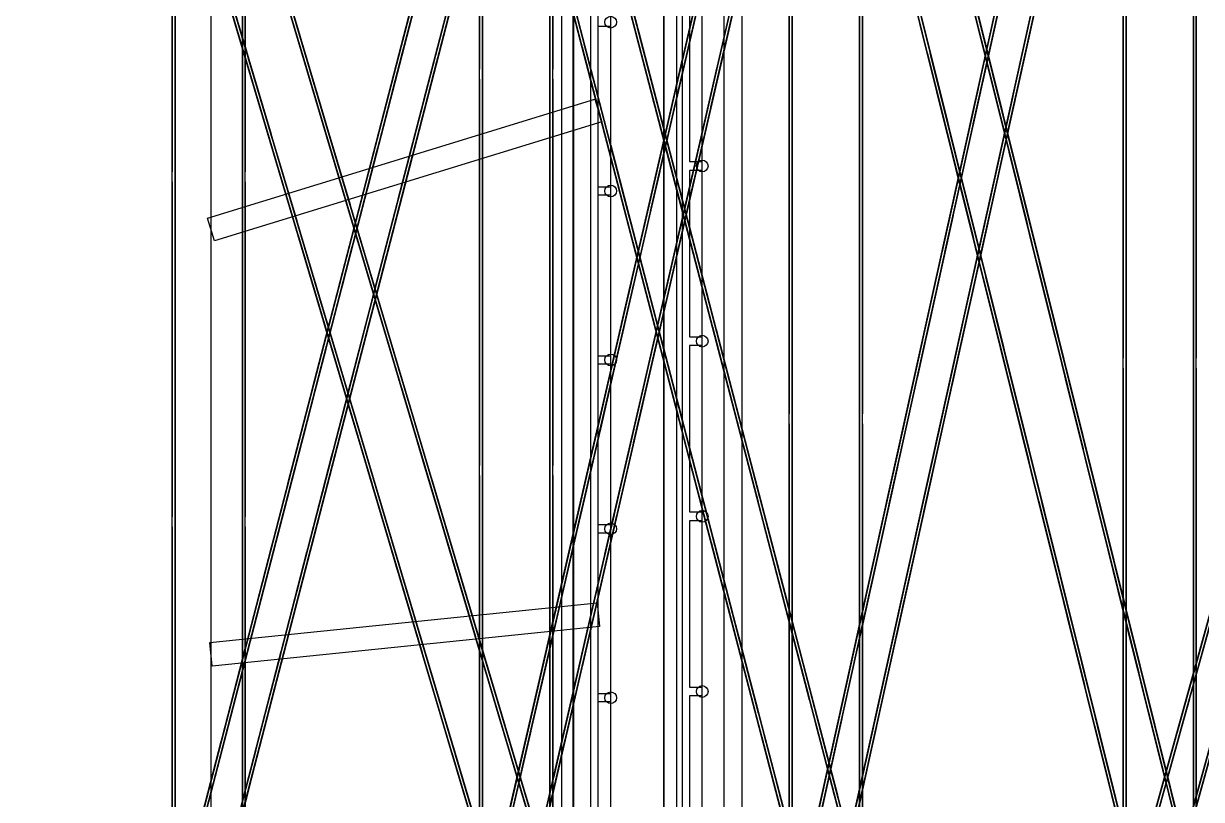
# Model space of a CAD drawing. Header units: millimetres. Extents: x -52000 to 48850, y -48850 to 51750.
# Drawn here: x 10292 to 16728, y 367 to 4605 of the extents above; entities that cross this region are included whole.
import ezdxf

# ---------------------------------------------------------------- set-up
doc = ezdxf.new("R2010")
doc.units = ezdxf.units.MM
doc.layers.add('D-STR-DECK', color=7, linetype='Continuous', lineweight=25)
doc.layers.add('D-STR-STRC', color=7, linetype='Continuous', lineweight=25)

msp = doc.modelspace()

# ---------------------------------------------------------------- linework, layer by layer
at = {"layer": 'D-STR-DECK'}
for points in [[(-11480, -14000), (11480, -14000), (14000, -11480), (14000, 11480), (11480, 14000), (-11480, 14000), (-14000, 11480), (-14000, -11480)], [(14120, -11617.8), (14120, 11617.8), (14216, 11617.8), (14216, -11617.8)], [(14000, -11480), (14000, 11480), (13790, 11307.8), (13790, -11307.8)], [(14000, -11480), (14000, 11480), (13860, 11480), (13860, -11480)], [(14000, -11480), (14000, 11480), (13890, 11480), (13890, -11480)], [(14000, -11480), (14000, 11480), (13890, 11480), (13890, -11480)], [(9300, -11307.8), (13790, -11307.8), (13790, 11307.8), (9300, 11307.8)], [(13432.5, -11014.6), (13432.5, 11014.6), (11315.7, 9278.9), (11315.7, -9278.9)], [(13432.5, -11014.6), (13432.5, 11014.6), (13231, 10849.4), (13231, -10849.4)], [(13432.5, -11014.6), (13432.5, 11014.6), (13292.5, 11014.6), (13292.5, -11014.6)], [(13500, -11070), (13500, 11070), (13297.5, 10904), (13297.5, -10904)], [(13500, -11070), (13500, 11070), (13297.5, 10904), (13297.5, -10904)], [(13500, -11070), (13500, 11070), (13390, 11070), (13390, -11070)], [(13500, -11070), (13500, 11070), (13390, 11070), (13390, -11070)], [(9300, -10904), (13297.5, -10904), (13297.5, 10904), (9300, 10904)], [(14000, 3850.6), (14000, 4759.4), (13930, 4759.4), (13930, 3850.6)], [(13500, 3713.1), (13500, 4589.4), (13430, 4589.4), (13430, 3713.1)], [(11296.6, 3541.7), (13413.4, 4192.6), (13451.6, 4068.4), (11334.8, 3417.4)], [(14000, 2893.9), (14000, 3802.8), (13930, 3802.8), (13930, 2893.9)], [(13500, 2790.6), (13500, 3666.9), (13430, 3666.9), (13430, 2790.6)], [(14000, 1937.2), (14000, 2846.1), (13930, 2846.1), (13930, 1937.2)], [(13500, 1868.1), (13500, 2744.4), (13430, 2744.4), (13430, 1868.1)], [(14000, 980.6), (14000, 1889.4), (13930, 1889.4), (13930, 980.6)], [(13500, 945.6), (13500, 1821.9), (13430, 1821.9), (13430, 945.6)], [(11309, 1224.5), (13425.9, 1441.5), (13439.1, 1312.2), (11322.3, 1095.2)], [(14000, 23.9), (14000, 932.8), (13930, 932.8), (13930, 23.9)], [(13500, 23.1), (13500, 899.4), (13430, 899.4), (13430, 23.1)]]:
    msp.add_lwpolyline(points, close=True, dxfattribs=at)
for centre in [(13500, 4612.5), (14000, 3826.7), (13500, 3690), (14000, 2870), (13500, 2767.5), (14000, 1913.3), (13500, 1845), (14000, 956.7), (13500, 922.5)]:
    msp.add_circle(centre, 32, dxfattribs=at)
at = {"layer": 'D-STR-STRC'}
for points in [[(16300, -16500), (16300, 16500)], [(16700, -16500), (16700, 16500)], [(14475.3, -14675.3), (14475.3, 14675.3)], [(14875.3, -14675.3), (14875.3, 14675.3)], [(12783.9, -12983.9), (12783.9, 12983.9)], [(13183.9, -12983.9), (13183.9, 12983.9)], [(11103.4, -11303.4), (11103.4, 11303.4)], [(11503.4, -11303.4), (11503.4, 11303.4)], [(19103.4, 9758.9), (16440.3, 177.4)], [(19107.8, 9774.6), (16444.7, 193.1)], [(19305.8, 9702.7), (16642.6, 121.1)], [(19310.1, 9718.4), (16647, 136.8)], [(19016.1, 9444.7), (16353, -136.8)], [(19020.5, 9460.4), (16357.4, -121.1)], [(19222.8, 9404.2), (16559.7, -177.4)], [(19218.4, 9388.5), (16555.3, -193.1)], [(16435.5, 8444.6), (14610.9, 194.6)], [(16431.9, 8428.2), (14607.2, 178.2)], [(16636.9, 8382.9), (14812.3, 132.9)], [(16640.5, 8399.2), (14815.9, 149.2)], [(16363.1, 8117.1), (14538.4, -132.9)], [(16359.5, 8100.8), (14534.8, -149.2)], [(16564.5, 8055.4), (14739.8, -194.6)], [(16568.1, 8071.8), (14743.5, -178.2)], [(16588.5, 307.1), (14763.9, 7644.7)], [(16592.7, 290.3), (14768, 7627.9)], [(14613.8, 7538.3), (12922.4, 200.7)], [(16278, 229.8), (14453.3, 7567.5)], [(16282.1, 213.1), (14457.5, 7550.7)], [(14610, 7521.5), (12918.5, 183.8)], [(14814.6, 7474.3), (13123.2, 136.6)], [(14818.5, 7491.2), (13127.1, 153.5)], [(14532.2, 7184.2), (12840.8, -153.5)], [(14536.1, 7201.1), (12844.7, -136.6)], [(14740.7, 7153.9), (13049.3, -183.8)], [(14736.8, 7137), (13045.4, -200.7)], [(16717.9, -213.1), (14893.2, 7124.6)], [(16722, -229.8), (14897.4, 7107.8)], [(16407.3, -290.3), (14582.7, 7047.4)], [(16411.5, -307.1), (14586.8, 7030.6)], [(14758.5, 315.5), (13067.1, 6807.5)], [(14763, 298.3), (13071.5, 6790.3)], [(12929.7, 6701.6), (11249.2, 209.7)], [(14448.8, 234.8), (12757.4, 6726.8)], [(14453.3, 217.6), (12761.9, 6709.6)], [(12925.2, 6684.2), (11244.7, 192.2)], [(13128.5, 6631.5), (11448, 139.6)], [(13133, 6649), (11452.5, 157)], [(12834.8, 6334.9), (11154.3, -157)], [(12839.3, 6352.4), (11158.8, -139.6)], [(13038.1, 6282.3), (11357.6, -209.7)], [(13042.6, 6299.8), (11362.1, -192.2)], [(14897.4, -217.6), (13206, 6274.3)], [(14901.9, -234.8), (13210.5, 6257.1)], [(14587.7, -298.3), (12896.3, 6193.6)], [(14592.2, -315.5), (12900.8, 6176.4)], [(13053.2, 328.3), (11372.7, 5980)], [(13058.5, 310.6), (11378, 5962.3)], [(12746.5, 237.1), (11066, 5888.8)], [(12751.8, 219.4), (11071.3, 5871.1)], [(13216.1, -219.4), (11535.6, 5432.3)], [(13221.3, -237.1), (11540.8, 5414.6)], [(12909.4, -310.6), (11228.9, 5341.1)], [(12914.6, -328.3), (11234.1, 5323.4)]]:
    msp.add_lwpolyline(points, dxfattribs=at)
for points in [[(16316, -16500), (16316, -16500), (16316, 16500), (16316, 16500)], [(16684, -16500), (16684, -16500), (16684, 16500), (16684, 16500)], [(14491.3, -14675.3), (14491.3, -14675.3), (14491.3, 14675.3), (14491.3, 14675.3)], [(14859.3, -14675.3), (14859.3, -14675.3), (14859.3, 14675.3), (14859.3, 14675.3)], [(12799.9, -12983.9), (12799.9, -12983.9), (12799.9, 12983.9), (12799.9, 12983.9)], [(13167.9, -12983.9), (13167.9, -12983.9), (13167.9, 12983.9), (13167.9, 12983.9)], [(11119.4, -11303.4), (11119.4, -11303.4), (11119.4, 11303.4), (11119.4, 11303.4)], [(11487.4, -11303.4), (11487.4, -11303.4), (11487.4, 11303.4), (11487.4, 11303.4)], [(19107.8, 9774.6), (19016.1, 9444.7), (16353, -136.8), (16444.7, 193.1)], [(19123.2, 9770.3), (19031.5, 9440.4), (16368.4, -141.1), (16460.1, 188.8)], [(19294.7, 9722.7), (19203, 9392.8), (16539.9, -188.8), (16631.6, 141.1)], [(19310.1, 9718.4), (19218.4, 9388.5), (16555.3, -193.1), (16647, 136.8)], [(16435.5, 8444.6), (16359.5, 8100.8), (14534.8, -149.2), (14610.9, 194.6)], [(16451.1, 8441.1), (16375.1, 8097.3), (14550.4, -152.7), (14626.5, 191.1)], [(16624.9, 8402.7), (16548.9, 8058.9), (14724.2, -191.1), (14800.3, 152.7)], [(16640.5, 8399.2), (16564.5, 8055.4), (14739.8, -194.6), (14815.9, 149.2)], [(16706.5, -233.7), (16573, 303.2), (14748.3, 7640.9), (14881.8, 7104)], [(16722, -229.8), (16588.5, 307.1), (14763.9, 7644.7), (14897.4, 7107.8)], [(14613.8, 7538.3), (14532.2, 7184.2), (12840.8, -153.5), (12922.4, 200.7)], [(14629.4, 7534.7), (14547.8, 7180.6), (12856.4, -157.1), (12938, 197.1)], [(16411.5, -307.1), (16278, 229.8), (14453.3, 7567.5), (14586.8, 7030.6)], [(16427, -303.2), (16293.5, 233.7), (14468.9, 7571.4), (14602.4, 7034.5)], [(14802.9, 7494.8), (14721.3, 7140.6), (13029.8, -197.1), (13111.5, 157.1)], [(14818.5, 7491.2), (14736.8, 7137), (13045.4, -200.7), (13127.1, 153.5)], [(14886.4, -238.9), (14743, 311.5), (13051.6, 6803.4), (13195, 6253.1)], [(14901.9, -234.8), (14758.5, 315.5), (13067.1, 6807.5), (13210.5, 6257.1)], [(12929.7, 6701.6), (12834.8, 6334.9), (11154.3, -157), (11249.2, 209.7)], [(12945.2, 6697.6), (12850.3, 6330.9), (11169.8, -161), (11264.7, 205.7)], [(14592.2, -315.5), (14448.8, 234.8), (12757.4, 6726.8), (12900.8, 6176.4)], [(14607.7, -311.5), (14464.3, 238.9), (12772.9, 6730.8), (12916.3, 6180.5)], [(13117.5, 6653), (13022.6, 6286.3), (11342.1, -205.7), (11437.1, 161)], [(13133, 6649), (13038.1, 6282.3), (11357.6, -209.7), (11452.5, 157)], [(12783.9, 4355.5), (12783.9, 4355.5), (12783.9, 6442), (12783.9, 6442)], [(12799.9, 4355.5), (12799.9, 4355.5), (12799.9, 6442), (12799.9, 6442)], [(13167.9, 4355.5), (13167.9, 4355.5), (13167.9, 6442), (13167.9, 6442)], [(13183.9, 4355.5), (13183.9, 4355.5), (13183.9, 6442), (13183.9, 6442)], [(13206, -241.6), (13037.9, 323.7), (11357.4, 5975.4), (11525.5, 5410.1)], [(13221.3, -237.1), (13053.2, 328.3), (11372.7, 5980), (11540.8, 5414.6)], [(12914.6, -328.3), (12746.5, 237.1), (11066, 5888.8), (11234.1, 5323.4)], [(12930, -323.7), (12761.8, 241.6), (11081.3, 5893.4), (11249.5, 5328)], [(11103.4, 3795.3), (11103.4, 3795.3), (11103.4, 5601.7), (11103.4, 5601.7)], [(11119.4, 3795.3), (11119.4, 3795.3), (11119.4, 5601.7), (11119.4, 5601.7)], [(11487.4, 3795.3), (11487.4, 3795.3), (11487.4, 5601.7), (11487.4, 5601.7)], [(11503.4, 3795.3), (11503.4, 3795.3), (11503.4, 5601.7), (11503.4, 5601.7)], [(16300, 2777.5), (16300, 2777.5), (16300, 5472.5), (16300, 5472.5)], [(16316, 2777.5), (16316, 2777.5), (16316, 5472.5), (16316, 5472.5)], [(16684, 2777.5), (16684, 2777.5), (16684, 5472.5), (16684, 5472.5)], [(16700, 2777.5), (16700, 2777.5), (16700, 5472.5), (16700, 5472.5)], [(11780.2, 4553.4), (11645, 5008.4), (11516, 5442.2)], [(11787.1, 4530.4), (11658.1, 4964.2), (11522.8, 5419.1)], [(11795.6, 4558), (11660.3, 5012.9), (11531.3, 5446.7)], [(11802.4, 4535), (11673.4, 4968.8), (11538.2, 5423.7)], [(11488.8, 4466.8), (11353.6, 4921.7), (11224.6, 5355.5)], [(11504.2, 4471.4), (11368.9, 4926.3), (11239.9, 5360.1)], [(11495.7, 4443.8), (11366.7, 4877.6), (11231.4, 5332.5)], [(11511, 4448.3), (11382, 4882.1), (11246.8, 5337.1)], [(13736.6, 4174.4), (13621.2, 4617.3), (13491.8, 5113.9)], [(13741.4, 4155.7), (13612, 4652.3), (13496.7, 5095.2)], [(13752, 4178.4), (13636.7, 4621.3), (13507.3, 5117.9)], [(13756.9, 4159.7), (13627.5, 4656.3), (13512.1, 5099.2)], [(15621, 4131.3), (15513.6, 4563.4), (15373.7, 5126)], [(15625, 4115.5), (15485.1, 4678.2), (15377.6, 5110.3)], [(15636.6, 4135.2), (15529.1, 4567.2), (15389.2, 5129.9)], [(15640.5, 4119.4), (15500.6, 4682.1), (15393.2, 5114.1)], [(13442.4, 4097.8), (13327, 4540.6), (13197.6, 5037.2)], [(13457.9, 4101.8), (13342.5, 4544.7), (13213.1, 5041.3)], [(13462.7, 4083.1), (13333.3, 4579.7), (13218, 5022.5)], [(14034.1, 5023.3), (13904.4, 4460.7), (13847.1, 4211.9)], [(15326, 4058), (15218.6, 4490), (15078.7, 5052.7)], [(15330, 4042.2), (15190, 4604.9), (15082.6, 5036.9)], [(15341.6, 4061.8), (15234.1, 4493.9), (15094.2, 5056.5)], [(15345.5, 4046), (15205.6, 4608.7), (15098.1, 5040.8)], [(11920.3, 4082.5), (11785, 4537.4), (11656, 4971.2)], [(11935.6, 4087), (11800.3, 4542), (11671.3, 4975.7)], [(12487.4, 4992.9), (12420.8, 4735.4), (12291.5, 4236.2)], [(12492.7, 5013.4), (12363.5, 4514.2), (12296.8, 4256.7)], [(12502.9, 4988.9), (12436.2, 4731.3), (12307, 4232.2)], [(12508.2, 5009.4), (12379, 4510.2), (12312.3, 4252.6)], [(12680.5, 4964.8), (12551.3, 4465.6), (12484.6, 4208)], [(12696, 4960.8), (12566.8, 4461.6), (12500.1, 4204)], [(13447.3, 4079), (13317.9, 4575.6), (13202.5, 5018.5)], [(14030.4, 5007.3), (13973.1, 4758.6), (13843.4, 4196)], [(14046, 5003.7), (13988.7, 4755), (13859, 4192.4)], [(14049.7, 5019.7), (13920, 4457.1), (13862.7, 4208.3)], [(14219.5, 4963.8), (14162.1, 4715), (14032.4, 4152.4)], [(14223.1, 4979.7), (14093.5, 4417.1), (14036.1, 4168.3)], [(14235.1, 4960.2), (14177.7, 4711.4), (14048, 4148.8)], [(14238.7, 4976.1), (14109, 4413.5), (14051.7, 4164.8)], [(11927.1, 4059.5), (11798.1, 4493.2), (11662.9, 4948.2)], [(11942.4, 4064), (11813.5, 4497.8), (11678.2, 4952.7)], [(12675.2, 4944.3), (12608.6, 4686.7), (12479.3, 4187.6)], [(12690.7, 4940.3), (12624.1, 4682.7), (12494.8, 4183.6)], [(15656.6, 4922.9), (15603.2, 4681.4), (15462.9, 4047.1)], [(15659.5, 4935.8), (15519.2, 4301.5), (15465.8, 4060)], [(15672.2, 4919.4), (15618.8, 4677.9), (15478.5, 4043.6)], [(15675.1, 4932.3), (15534.8, 4298), (15481.4, 4056.5)], [(15848.9, 4893.9), (15708.6, 4259.6), (15655.2, 4018.1)], [(11628.9, 3995.8), (11493.6, 4450.8), (11364.6, 4884.5)], [(11635.7, 3972.8), (11506.7, 4406.6), (11371.5, 4861.5)], [(11644.2, 4000.4), (11508.9, 4455.3), (11380, 4889.1)], [(11651.1, 3977.4), (11522.1, 4411.1), (11386.8, 4866.1)], [(14475.3, 2473.4), (14475.3, 2473.4), (14475.3, 4864.3), (14475.3, 4864.3)], [(14491.3, 2473.4), (14491.3, 2473.4), (14491.3, 4864.3), (14491.3, 4864.3)], [(14859.3, 2473.4), (14859.3, 2473.4), (14859.3, 4864.3), (14859.3, 4864.3)], [(14875.3, 2473.4), (14875.3, 2473.4), (14875.3, 4864.3), (14875.3, 4864.3)], [(15846, 4881), (15792.6, 4639.5), (15652.3, 4005.2)], [(15861.6, 4877.5), (15808.2, 4636), (15667.9, 4001.7)], [(15864.5, 4890.4), (15724.2, 4256.1), (15670.8, 4014.6)], [(13877.5, 3633.4), (13762.1, 4076.3), (13632.7, 4572.9)], [(13893, 3637.4), (13777.6, 4080.3), (13648.2, 4576.9)], [(13882.4, 3614.7), (13753, 4111.3), (13637.6, 4554.2)], [(13897.9, 3618.7), (13768.5, 4115.3), (13653.1, 4558.2)], [(15773.1, 3519.9), (15665.7, 3951.9), (15525.8, 4514.6)], [(15788.6, 3523.7), (15681.2, 3955.8), (15541.3, 4518.4)], [(12060.3, 3611.5), (11925, 4066.4), (11796.1, 4500.2)], [(12067.1, 3588.5), (11938.2, 4022.3), (11802.9, 4477.2)], [(12075.6, 3616), (11940.4, 4071), (11811.4, 4504.8)], [(12082.5, 3593), (11953.5, 4026.8), (11818.2, 4481.7)], [(12347.4, 4451.9), (12280.7, 4194.4), (12151.5, 3695.2)], [(12352.7, 4472.4), (12223.5, 3973.2), (12156.8, 3715.7)], [(12362.9, 4447.9), (12296.2, 4190.4), (12167, 3691.2)], [(12368.2, 4468.4), (12239, 3969.2), (12172.3, 3711.6)], [(13583.3, 3556.8), (13467.9, 3999.6), (13338.6, 4496.2)], [(13588.2, 3538), (13458.8, 4034.6), (13343.4, 4477.5)], [(13598.8, 3560.8), (13483.4, 4003.7), (13354, 4500.3)], [(13603.7, 3542.1), (13474.3, 4038.7), (13358.9, 4481.6)], [(15478.1, 3446.5), (15370.7, 3878.5), (15230.7, 4441.2)], [(15493.6, 3450.4), (15386.2, 3882.4), (15246.3, 4445.1)], [(15777, 3504.1), (15637.1, 4066.8), (15529.7, 4498.8)], [(15792.6, 3507.9), (15652.6, 4070.6), (15545.2, 4502.6)], [(11768.9, 3524.8), (11633.6, 3979.8), (11504.7, 4413.6)], [(11775.8, 3501.8), (11646.8, 3935.6), (11511.5, 4390.5)], [(11784.3, 3529.4), (11649, 3984.3), (11520, 4418.1)], [(11791.1, 3506.4), (11662.1, 3940.2), (11526.8, 4395.1)], [(12535.2, 4403.3), (12468.5, 4145.7), (12339.3, 3646.6)], [(12540.5, 4423.8), (12411.3, 3924.6), (12344.6, 3667)], [(12550.7, 4399.3), (12484, 4141.7), (12354.8, 3642.6)], [(12556, 4419.8), (12426.8, 3920.6), (12360.1, 3663)], [(13889.5, 4395.9), (13832.1, 4147.1), (13702.4, 3584.5)], [(13893.2, 4411.8), (13763.5, 3849.2), (13706.1, 3600.5)], [(13905.1, 4392.3), (13847.7, 4143.5), (13718, 3580.9)], [(13908.7, 4408.2), (13779, 3845.6), (13721.7, 3596.9)], [(15482, 3430.7), (15342.1, 3993.4), (15234.7, 4425.4)], [(15497.5, 3434.6), (15357.6, 3997.3), (15250.2, 4429.3)], [(14078.5, 4352.3), (14021.2, 4103.5), (13891.5, 3540.9)], [(14082.2, 4368.3), (13952.5, 3805.6), (13895.2, 3556.9)], [(14094.1, 4348.7), (14036.8, 4099.9), (13907.1, 3537.3)], [(14097.8, 4364.7), (13968.1, 3802), (13910.8, 3553.3)], [(12783.9, 2191.5), (12783.9, 2191.5), (12783.9, 4300.5), (12783.9, 4300.5)], [(12799.9, 2191.5), (12799.9, 2191.5), (12799.9, 4300.5), (12799.9, 4300.5)], [(13167.9, 2191.5), (13167.9, 2191.5), (13167.9, 4300.5), (13167.9, 4300.5)], [(13183.9, 2191.5), (13183.9, 2191.5), (13183.9, 4300.5), (13183.9, 4300.5)], [(15507.4, 4248.3), (15367.1, 3614), (15313.7, 3372.5)], [(15504.5, 4235.4), (15451.1, 3993.9), (15310.8, 3359.6)], [(15520.2, 4231.9), (15466.8, 3990.4), (15326.5, 3356.1)], [(15523, 4244.8), (15382.7, 3610.5), (15329.3, 3369)], [(15694, 4193.5), (15640.6, 3952), (15500.3, 3317.7)], [(15696.8, 4206.4), (15556.5, 3572.1), (15503.1, 3330.6)], [(15709.6, 4190), (15656.2, 3948.5), (15515.9, 3314.2)], [(15712.4, 4202.9), (15572.2, 3568.6), (15518.7, 3327.1)], [(12200.3, 3140.5), (12065.1, 3595.5), (11936.1, 4029.2)], [(12207.2, 3117.5), (12078.2, 3551.3), (11942.9, 4006.2)], [(12215.7, 3145.1), (12080.4, 3600), (11951.4, 4033.8)], [(12222.5, 3122.1), (12093.5, 3555.8), (11958.3, 4010.8)], [(14018.5, 3092.4), (13903.1, 3535.3), (13773.7, 4031.9)], [(14023.3, 3073.7), (13893.9, 3570.3), (13778.6, 4013.2)], [(14033.9, 3096.4), (13918.6, 3539.3), (13789.2, 4035.9)], [(14038.8, 3077.7), (13909.4, 3574.3), (13794, 4017.2)], [(11909, 3053.9), (11773.7, 3508.8), (11644.7, 3942.6)], [(11924.3, 3058.4), (11789, 3513.4), (11660, 3947.1)], [(12212.6, 3931.4), (12083.4, 3432.2), (12016.8, 3174.7)], [(12228.1, 3927.4), (12098.9, 3428.2), (12032.2, 3170.6)], [(13724.3, 3015.8), (13608.9, 3458.6), (13479.5, 3955.2)], [(13729.2, 2997), (13599.8, 3493.7), (13484.4, 3936.5)], [(13739.8, 3019.8), (13624.4, 3462.7), (13495, 3959.3)], [(13744.6, 3001.1), (13615.3, 3497.7), (13499.9, 3940.6)], [(11915.8, 3030.9), (11786.8, 3464.6), (11651.5, 3919.6)], [(11931.1, 3035.4), (11802.2, 3469.2), (11666.9, 3924.1)], [(12207.3, 3910.9), (12140.7, 3653.4), (12011.5, 3154.2)], [(12222.8, 3906.9), (12156.2, 3649.4), (12026.9, 3150.2)], [(12395.2, 3862.3), (12328.5, 3604.7), (12199.3, 3105.6)], [(12400.5, 3882.8), (12271.2, 3383.6), (12204.6, 3126)], [(12415.9, 3878.8), (12286.7, 3379.6), (12220.1, 3122)], [(15925.2, 2908.4), (15817.7, 3340.4), (15677.8, 3903.1)], [(15929.1, 2892.6), (15789.2, 3455.3), (15681.7, 3887.3)], [(15940.7, 2912.3), (15833.3, 3344.3), (15693.3, 3907)], [(15944.6, 2896.5), (15804.7, 3459.1), (15697.3, 3891.2)], [(12410.6, 3858.3), (12344, 3600.7), (12214.8, 3101.6)], [(13752.2, 3800.4), (13622.5, 3237.7), (13565.2, 2989)], [(15630.1, 2835), (15522.7, 3267.1), (15382.8, 3829.7)], [(15634.1, 2819.2), (15494.1, 3381.9), (15386.7, 3813.9)], [(15645.7, 2838.9), (15538.2, 3270.9), (15398.3, 3833.6)], [(15649.6, 2823.1), (15509.7, 3385.8), (15402.2, 3817.8)], [(11103.4, 1911.4), (11103.4, 1911.4), (11103.4, 3740.3), (11103.4, 3740.3)], [(11119.4, 1911.4), (11119.4, 1911.4), (11119.4, 3740.3), (11119.4, 3740.3)], [(11487.4, 1911.4), (11487.4, 1911.4), (11487.4, 3740.3), (11487.4, 3740.3)], [(11503.4, 1911.4), (11503.4, 1911.4), (11503.4, 3740.3), (11503.4, 3740.3)], [(13748.5, 3784.4), (13691.2, 3535.6), (13561.5, 2973)], [(13764.1, 3780.8), (13706.8, 3532.1), (13577.1, 2969.4)], [(13767.8, 3796.8), (13638.1, 3234.1), (13580.8, 2985.4)], [(13937.6, 3740.8), (13880.2, 3492.1), (13750.5, 2929.4)], [(13941.2, 3756.8), (13811.5, 3194.1), (13754.2, 2945.4)], [(13953.2, 3737.2), (13895.8, 3488.5), (13766.1, 2925.8)], [(13956.8, 3753.2), (13827.1, 3190.6), (13769.8, 2941.8)], [(12340.4, 2669.5), (12205.1, 3124.5), (12076.1, 3558.2)], [(12355.7, 2674.1), (12220.5, 3129), (12091.5, 3562.8)], [(15352.5, 3547.9), (15299.1, 3306.4), (15158.8, 2672.1)], [(15355.3, 3560.8), (15215.1, 2926.5), (15161.6, 2685)], [(15368.1, 3544.4), (15314.7, 3302.9), (15174.4, 2668.6)], [(15371, 3557.3), (15230.7, 2923), (15177.3, 2681.5)], [(12064.3, 2587.5), (11929.1, 3042.4), (11800.1, 3476.2)], [(12347.2, 2646.5), (12218.3, 3080.3), (12083, 3535.2)], [(12362.6, 2651.1), (12233.6, 3084.9), (12098.3, 3539.8)], [(14159.4, 2551.4), (14044, 2994.3), (13914.6, 3490.9)], [(14174.9, 2555.4), (14059.5, 2998.3), (13930.1, 3494.9)], [(14179.8, 2536.7), (14050.4, 3033.3), (13935, 3476.2)], [(15541.9, 3506), (15488.5, 3264.5), (15348.2, 2630.2)], [(15544.8, 3518.9), (15404.5, 2884.6), (15351.1, 2643.1)], [(15557.5, 3502.5), (15504.1, 3261), (15363.8, 2626.7)], [(15560.4, 3515.4), (15420.1, 2881.1), (15366.7, 2639.6)], [(12049, 2582.9), (11913.7, 3037.8), (11784.7, 3471.6)], [(12055.8, 2559.9), (11926.9, 2993.7), (11791.6, 3448.6)], [(12071.2, 2564.4), (11942.2, 2998.2), (11806.9, 3453.2)], [(13865.2, 2474.8), (13749.8, 2917.6), (13620.5, 3414.3)], [(13880.7, 2478.8), (13765.3, 2921.7), (13635.9, 3418.3)], [(14164.3, 2532.7), (14034.9, 3029.3), (13919.5, 3472.2)], [(12067.3, 3369.9), (12000.6, 3112.4), (11871.4, 2613.2)], [(12072.6, 3390.4), (11943.4, 2891.2), (11876.7, 2633.7)], [(12082.8, 3365.9), (12016.1, 3108.4), (11886.9, 2609.2)], [(12088.1, 3386.4), (11958.9, 2887.2), (11892.2, 2629.7)], [(13870.1, 2456), (13740.7, 2952.7), (13625.3, 3395.5)], [(13885.6, 2460.1), (13756.2, 2956.7), (13640.8, 3399.6)], [(12255.1, 3321.3), (12188.4, 3063.8), (12059.2, 2564.6)], [(12260.4, 3341.8), (12131.2, 2842.6), (12064.5, 2585)], [(12270.6, 3317.3), (12203.9, 3059.7), (12074.7, 2560.6)], [(12275.9, 3337.8), (12146.7, 2838.6), (12080, 2581)], [(16077.2, 2296.9), (15969.8, 2728.9), (15829.9, 3291.6)], [(16092.7, 2300.8), (15985.3, 2732.8), (15845.4, 3295.5)], [(15782.2, 2223.6), (15674.8, 2655.6), (15534.8, 3218.3)], [(15797.7, 2227.4), (15690.3, 2659.4), (15550.4, 3222.1)], [(16081.1, 2281.1), (15941.2, 2843.8), (15833.8, 3275.8)], [(16096.7, 2285), (15956.7, 2847.7), (15849.3, 3279.7)], [(13607.6, 3172.9), (13550.2, 2924.2), (13420.5, 2361.5)], [(13611.2, 3188.9), (13481.6, 2626.3), (13424.2, 2377.5)], [(13623.2, 3169.3), (13565.8, 2920.6), (13436.1, 2357.9)], [(13626.8, 3185.3), (13497.1, 2622.7), (13439.8, 2373.9)], [(15786.1, 2207.8), (15646.2, 2770.5), (15538.8, 3202.5)], [(15801.7, 2211.6), (15661.7, 2774.3), (15554.3, 3206.3)], [(12495.8, 2203.1), (12360.5, 2658.1), (12231.5, 3091.8)], [(13796.6, 3129.3), (13739.3, 2880.6), (13609.6, 2318)], [(13800.3, 3145.3), (13670.6, 2582.7), (13613.3, 2333.9)], [(13812.2, 3125.7), (13754.9, 2877), (13625.2, 2314.4)], [(13815.9, 3141.7), (13686.2, 2579.1), (13628.8, 2330.3)], [(12480.4, 2198.6), (12345.2, 2653.5), (12216.2, 3087.3)], [(12487.3, 2175.6), (12358.3, 2609.3), (12223, 3064.3)], [(12502.6, 2180.1), (12373.6, 2613.9), (12238.4, 3068.8)], [(12189, 2111.9), (12053.8, 2566.9), (11924.8, 3000.6)], [(12195.9, 2088.9), (12066.9, 2522.7), (11931.6, 2977.6)], [(12204.4, 2116.5), (12069.1, 2571.4), (11940.1, 3005.2)], [(12211.2, 2093.5), (12082.2, 2527.2), (11947, 2982.2)], [(14300.4, 2010.4), (14185, 2453.3), (14055.6, 2949.9)], [(14305.2, 1991.7), (14175.9, 2488.3), (14060.5, 2931.2)], [(14315.8, 2014.4), (14200.5, 2457.3), (14071.1, 2953.9)], [(14320.7, 1995.7), (14191.3, 2492.3), (14075.9, 2935.2)], [(11932.6, 2849.4), (11803.3, 2350.2), (11736.7, 2092.7)], [(11948, 2845.4), (11818.8, 2346.2), (11752.2, 2088.7)], [(14006.2, 1933.8), (13890.8, 2376.6), (13761.4, 2873.3)], [(14011.1, 1915), (13881.7, 2411.7), (13766.3, 2854.5)], [(14021.7, 1937.8), (13906.3, 2380.7), (13776.9, 2877.3)], [(14026.5, 1919.1), (13897.2, 2415.7), (13781.8, 2858.6)], [(15200.4, 2860.4), (15147, 2618.9), (15006.7, 1984.6)], [(15203.3, 2873.3), (15063, 2239), (15009.6, 1997.5)], [(15216.1, 2856.9), (15162.6, 2615.4), (15022.4, 1981.1)], [(15218.9, 2869.8), (15078.6, 2235.5), (15025.2, 1994)], [(11927.3, 2828.9), (11860.6, 2571.4), (11731.4, 2072.2)], [(11942.7, 2824.9), (11876.1, 2567.4), (11746.9, 2068.2)], [(12115.1, 2780.3), (12048.4, 2522.8), (11919.2, 2023.6)], [(12120.4, 2800.8), (11991.2, 2301.6), (11924.5, 2044)], [(12130.6, 2776.3), (12063.9, 2518.7), (11934.7, 2019.6)], [(12135.9, 2796.8), (12006.6, 2297.6), (11940, 2040)], [(15389.9, 2818.5), (15336.4, 2577), (15196.2, 1942.7)], [(15392.7, 2831.4), (15252.4, 2197.1), (15199, 1955.6)], [(15405.5, 2815), (15352.1, 2573.5), (15211.8, 1939.2)], [(15408.3, 2827.9), (15268.1, 2193.6), (15214.6, 1952.1)], [(16300, 27.5), (16300, 27.5), (16300, 2722.5), (16300, 2722.5)], [(16316, 27.5), (16316, 27.5), (16316, 2722.5), (16316, 2722.5)], [(16684, 27.5), (16684, 27.5), (16684, 2722.5), (16684, 2722.5)], [(16700, 27.5), (16700, 27.5), (16700, 2722.5), (16700, 2722.5)], [(16229.3, 1685.5), (16121.8, 2117.5), (15981.9, 2680.2)], [(16233.2, 1669.7), (16093.3, 2232.3), (15985.8, 2664.4)], [(16244.8, 1689.3), (16137.4, 2121.3), (15997.4, 2684)], [(16248.7, 1673.5), (16108.8, 2236.2), (16001.4, 2668.2)], [(12620.5, 1727.6), (12485.2, 2182.5), (12356.2, 2616.3)], [(12627.3, 1704.6), (12498.3, 2138.3), (12363.1, 2593.3)], [(12635.8, 1732.1), (12500.5, 2187.1), (12371.6, 2620.9)], [(12642.6, 1709.1), (12513.7, 2142.9), (12378.4, 2597.8)], [(13470.3, 2577.4), (13340.6, 2014.8), (13283.3, 1766)], [(15934.3, 1612.1), (15826.8, 2044.1), (15686.9, 2606.8)], [(15938.2, 1596.3), (15798.3, 2159), (15690.8, 2591)], [(15949.8, 1616), (15842.3, 2048), (15702.4, 2610.7)], [(15953.7, 1600.2), (15813.8, 2162.8), (15706.4, 2594.9)], [(12329.1, 1640.9), (12193.8, 2095.9), (12064.8, 2529.7)], [(12344.4, 1645.5), (12209.1, 2100.4), (12080.2, 2534.2)], [(12351.3, 1622.5), (12222.3, 2056.3), (12087, 2511.2)], [(13466.6, 2561.4), (13409.3, 2312.7), (13279.6, 1750.1)], [(13482.2, 2557.9), (13424.9, 2309.1), (13295.2, 1746.5)], [(13485.9, 2573.8), (13356.2, 2011.2), (13298.9, 1762.4)], [(13655.7, 2517.9), (13598.3, 2269.1), (13468.6, 1706.5)], [(13659.3, 2533.8), (13529.6, 1971.2), (13472.3, 1722.5)], [(13671.2, 2514.3), (13613.9, 2265.5), (13484.2, 1702.9)], [(13674.9, 2530.2), (13545.2, 1967.6), (13487.9, 1718.9)], [(12335.9, 1617.9), (12206.9, 2051.7), (12071.7, 2506.6)], [(14441.3, 1469.4), (14325.9, 1912.3), (14196.5, 2408.9)], [(14446.2, 1450.7), (14316.8, 1947.3), (14201.4, 2390.2)], [(14456.8, 1473.4), (14341.4, 1916.3), (14212, 2412.9)], [(14461.7, 1454.7), (14332.3, 1951.3), (14216.9, 2394.2)], [(14475.3, 50), (14475.3, 50), (14475.3, 2418.4), (14475.3, 2418.4)], [(14491.3, 50), (14491.3, 50), (14491.3, 2418.4), (14491.3, 2418.4)], [(14859.3, 50), (14859.3, 50), (14859.3, 2418.4), (14859.3, 2418.4)], [(14875.3, 50), (14875.3, 50), (14875.3, 2418.4), (14875.3, 2418.4)], [(14147.1, 1392.8), (14031.7, 1835.6), (13902.4, 2332.3)], [(14162.6, 1396.8), (14047.2, 1839.7), (13917.8, 2336.3)], [(14167.5, 1378.1), (14038.1, 1874.7), (13922.7, 2317.6)], [(11787.2, 2287.9), (11720.5, 2030.4), (11591.3, 1531.2)], [(11792.5, 2308.4), (11663.3, 1809.2), (11596.6, 1551.7)], [(11802.7, 2283.9), (11736, 2026.4), (11606.8, 1527.2)], [(11808, 2304.4), (11678.8, 1805.2), (11612.1, 1547.7)], [(11980.3, 2259.8), (11851.1, 1760.6), (11784.4, 1503.1)], [(11995.8, 2255.8), (11866.6, 1756.6), (11799.9, 1499)], [(14152, 1374), (14022.6, 1870.7), (13907.2, 2313.5)], [(11975, 2239.3), (11908.4, 1981.8), (11779.1, 1482.6)], [(11990.5, 2235.3), (11923.8, 1977.7), (11794.6, 1478.6)], [(12760.5, 1256.6), (12625.2, 1711.5), (12496.3, 2145.3)], [(12775.8, 1261.2), (12640.6, 1716.1), (12511.6, 2149.9)], [(12782.7, 1238.2), (12653.7, 1671.9), (12518.4, 2126.9)], [(12783.9, 50), (12783.9, 50), (12783.9, 2136.5), (12783.9, 2136.5)], [(12799.9, 50), (12799.9, 50), (12799.9, 2136.5), (12799.9, 2136.5)], [(13167.9, 50), (13167.9, 50), (13167.9, 2136.5), (13167.9, 2136.5)], [(13183.9, 50), (13183.9, 50), (13183.9, 2136.5), (13183.9, 2136.5)], [(15048.4, 2172.9), (14995, 1931.4), (14854.7, 1297.1)], [(15051.2, 2185.8), (14911, 1551.5), (14857.5, 1310)], [(15064, 2169.4), (15010.6, 1927.9), (14870.3, 1293.6)], [(15066.9, 2182.3), (14926.6, 1548), (14873.2, 1306.5)], [(15237.8, 2131), (15184.4, 1889.5), (15044.1, 1255.2)], [(15240.7, 2143.9), (15100.4, 1509.6), (15047, 1268.1)], [(15253.4, 2127.5), (15200, 1886), (15059.7, 1251.7)], [(15256.3, 2140.4), (15116, 1506.1), (15062.6, 1264.6)], [(12484.5, 1174.5), (12349.2, 1629.5), (12220.2, 2063.2)], [(12767.4, 1233.6), (12638.4, 1667.4), (12503.1, 2122.3)], [(16381.3, 1074), (16273.9, 1506), (16134, 2068.7)], [(16396.8, 1077.8), (16289.4, 1509.9), (16149.5, 2072.5)], [(12469.1, 1170), (12333.8, 1624.9), (12204.9, 2058.7)], [(12476, 1147), (12347, 1580.7), (12211.7, 2035.7)], [(12491.3, 1151.5), (12362.3, 1585.3), (12227, 2040.2)], [(16086.3, 1000.6), (15978.9, 1432.6), (15839, 1995.3)], [(16101.8, 1004.5), (15994.4, 1436.5), (15854.5, 1999.2)], [(16385.2, 1058.2), (16245.3, 1620.9), (16137.9, 2052.9)], [(16400.8, 1062), (16260.9, 1624.7), (16153.4, 2056.7)], [(13325.7, 1950), (13268.3, 1701.2), (13138.6, 1138.6)], [(13329.3, 1965.9), (13199.7, 1403.3), (13142.3, 1154.6)], [(13341.3, 1946.4), (13283.9, 1697.6), (13154.2, 1135)], [(13344.9, 1962.3), (13215.2, 1399.7), (13157.9, 1151)], [(16090.2, 984.8), (15950.3, 1547.5), (15842.9, 1979.5)], [(16105.8, 988.7), (15965.8, 1551.4), (15858.4, 1983.4)], [(13514.7, 1906.4), (13457.4, 1657.7), (13327.7, 1095)], [(13518.4, 1922.4), (13388.7, 1359.7), (13331.4, 1111)], [(13530.3, 1902.8), (13473, 1654.1), (13343.3, 1091.4)], [(13534, 1918.8), (13404.3, 1356.1), (13346.9, 1107.4)], [(14582.3, 928.4), (14466.9, 1371.3), (14337.5, 1867.9)], [(14597.7, 932.5), (14482.4, 1375.3), (14353, 1871.9)], [(11103.4, 50), (11103.4, 50), (11103.4, 1856.4), (11103.4, 1856.4)], [(11119.4, 50), (11119.4, 50), (11119.4, 1856.4), (11119.4, 1856.4)], [(11487.4, 50), (11487.4, 50), (11487.4, 1856.4), (11487.4, 1856.4)], [(11503.4, 50), (11503.4, 50), (11503.4, 1856.4), (11503.4, 1856.4)], [(14587.1, 909.7), (14457.8, 1406.3), (14342.4, 1849.2)], [(14602.6, 913.7), (14473.2, 1410.3), (14357.9, 1853.2)], [(11647.2, 1746.9), (11580.5, 1489.4), (11451.3, 990.2)], [(11652.5, 1767.4), (11523.3, 1268.2), (11456.6, 1010.7)], [(11662.7, 1742.9), (11596, 1485.4), (11466.8, 986.2)], [(11668, 1763.4), (11538.8, 1264.2), (11472.1, 1006.7)], [(14288.1, 851.8), (14172.7, 1294.6), (14043.3, 1791.3)], [(14293, 833), (14163.6, 1329.7), (14048.2, 1772.5)], [(14303.6, 855.8), (14188.2, 1298.7), (14058.8, 1795.3)], [(14308.4, 837.1), (14179.1, 1333.7), (14063.7, 1776.6)], [(11835, 1698.3), (11768.3, 1440.8), (11639.1, 941.6)], [(11840.3, 1718.8), (11711.1, 1219.6), (11644.4, 962.1)], [(11850.5, 1694.3), (11783.8, 1436.8), (11654.6, 937.6)], [(11855.8, 1714.8), (11726.6, 1215.6), (11659.9, 958)], [(12900.6, 785.6), (12765.3, 1240.6), (12636.3, 1674.3)], [(12915.9, 790.2), (12780.6, 1245.1), (12651.6, 1678.9)], [(16865.7, 1707.9), (16801.3, 1476.2), (16594.9, 733.5)], [(16868.6, 1718.1), (16662.1, 975.5), (16597.7, 743.7)], [(16881.1, 1703.6), (16816.7, 1471.9), (16610.3, 729.2)], [(16884, 1713.8), (16677.6, 971.2), (16613.2, 739.5)], [(12907.4, 762.6), (12778.4, 1196.4), (12643.1, 1651.3)], [(12922.7, 767.2), (12793.8, 1201), (12658.5, 1655.9)], [(12609.2, 699), (12473.9, 1153.9), (12344.9, 1587.7)], [(12616, 676), (12487, 1109.8), (12351.8, 1564.7)], [(12624.5, 703.5), (12489.2, 1158.5), (12360.2, 1592.3)], [(12631.3, 680.5), (12502.4, 1114.3), (12367.1, 1569.2)], [(14896.3, 1485.4), (14842.9, 1243.9), (14702.6, 609.6)], [(14899.2, 1498.3), (14758.9, 864), (14705.5, 622.5)], [(14912, 1481.9), (14858.5, 1240.4), (14718.3, 606.1)], [(14914.8, 1494.8), (14774.5, 860.5), (14721.1, 619)], [(15085.8, 1443.5), (15032.3, 1202), (14892.1, 567.7)], [(15088.6, 1456.4), (14948.3, 822.1), (14894.9, 580.6)], [(15101.4, 1440), (15048, 1198.5), (14907.7, 564.2)], [(15104.2, 1452.9), (14963.9, 818.6), (14910.5, 577.1)], [(16533.4, 462.5), (16425.9, 894.5), (16286, 1457.2)], [(16537.3, 446.7), (16397.4, 1009.4), (16290, 1441.4)], [(16548.9, 466.4), (16441.5, 898.4), (16301.6, 1461.1)], [(16552.8, 450.6), (16412.9, 1013.3), (16305.5, 1445.3)], [(13188.4, 1354.5), (13058.7, 791.8), (13001.4, 543.1)], [(16238.4, 389.1), (16130.9, 821.2), (15991, 1383.8)], [(16242.3, 373.4), (16102.4, 936), (15994.9, 1368.1)], [(16253.9, 393), (16146.5, 825), (16006.5, 1387.7)], [(16257.8, 377.2), (16117.9, 939.9), (16010.5, 1371.9)], [(13184.7, 1338.5), (13127.4, 1089.8), (12997.7, 527.1)], [(13200.3, 1334.9), (13143, 1086.2), (13013.3, 523.5)], [(13204, 1350.9), (13074.3, 788.2), (13017, 539.5)], [(13373.8, 1294.9), (13316.4, 1046.2), (13186.7, 483.5)], [(13377.4, 1310.9), (13247.7, 748.3), (13190.4, 499.5)], [(13389.3, 1291.3), (13332, 1042.6), (13202.3, 480)], [(13393, 1307.3), (13263.3, 744.7), (13206, 495.9)], [(14723.2, 387.4), (14607.8, 830.3), (14478.4, 1326.9)], [(14728.1, 368.7), (14598.7, 865.3), (14483.3, 1308.2)], [(14738.7, 391.5), (14623.3, 834.3), (14493.9, 1330.9)], [(14743.6, 372.7), (14614.2, 869.3), (14498.8, 1312.2)], [(11512.4, 1226.4), (11383.2, 727.2), (11316.5, 469.7)], [(14429, 310.8), (14313.7, 753.6), (14184.3, 1250.3)], [(14433.9, 292), (14304.5, 788.7), (14189.1, 1231.5)], [(14444.5, 314.8), (14329.1, 757.7), (14199.7, 1254.3)], [(14449.4, 296.1), (14320, 792.7), (14204.6, 1235.6)], [(11507.1, 1205.9), (11440.5, 948.4), (11311.2, 449.2)], [(11522.6, 1201.9), (11456, 944.4), (11326.7, 445.2)], [(11527.9, 1222.4), (11398.7, 723.2), (11332, 465.7)], [(11700.2, 1177.8), (11571, 678.6), (11504.4, 421.1)], [(11715.7, 1173.8), (11586.5, 674.6), (11519.8, 417)], [(13040.6, 314.7), (12905.3, 769.6), (12776.3, 1203.4)], [(13047.4, 291.6), (12918.5, 725.4), (12783.2, 1180.4)], [(13055.9, 319.2), (12920.7, 774.2), (12791.7, 1207.9)], [(13062.8, 296.2), (12933.8, 730), (12798.5, 1184.9)], [(11694.9, 1157.3), (11628.3, 899.8), (11499.1, 400.6)], [(11710.4, 1153.3), (11643.8, 895.8), (11514.5, 396.6)], [(12749.2, 228), (12613.9, 683), (12485, 1116.7)], [(12764.5, 232.6), (12629.3, 687.5), (12500.3, 1121.3)], [(12771.4, 209.6), (12642.4, 643.3), (12507.1, 1098.3)], [(12756, 205), (12627.1, 638.8), (12491.8, 1093.7)], [(16643.8, 909.4), (16579.4, 677.7), (16384.2, -24.5)], [(16646.6, 919.7), (16451.5, 217.4), (16387.1, -14.3)], [(16659.2, 905.1), (16594.8, 673.4), (16399.6, -28.8)], [(16662, 915.4), (16466.9, 213.2), (16402.5, -18.6)], [(16676.6, -113.6), (16569.2, 318.4), (16438.1, 845.7)], [(16692.2, -109.7), (16584.7, 322.3), (16453.6, 849.6)], [(16830.7, 857.5), (16766.3, 625.8), (16571.1, -76.5)], [(16833.5, 867.7), (16638.4, 165.5), (16574, -66.2)], [(16846.1, 853.2), (16781.7, 621.5), (16586.5, -80.7)], [(16849, 863.4), (16653.8, 161.2), (16589.4, -70.5)], [(14744.3, 797.9), (14690.9, 556.4), (14559.1, -39.3)], [(14747.1, 810.8), (14615.4, 215.1), (14562, -26.4)], [(14759.9, 794.4), (14706.5, 552.9), (14574.7, -42.8)], [(14762.8, 807.3), (14631, 211.6), (14577.6, -29.9)], [(14855.8, -121.4), (14740.4, 321.5), (14619.4, 785.9)], [(14871.3, -117.4), (14755.9, 325.5), (14634.9, 789.9)], [(16381.6, -187), (16274.2, 245.1), (16143.1, 772.4)], [(16397.1, -183.1), (16289.7, 248.9), (16158.6, 776.2)], [(16680.6, -129.4), (16549.4, 397.9), (16442, 829.9)], [(16696.1, -125.5), (16565, 401.8), (16457.5, 833.8)], [(13043.8, 727), (12986.4, 478.3), (12864.9, -48.9)], [(13047.4, 743), (12925.9, 215.8), (12868.6, -33)], [(13059.4, 723.4), (13002, 474.7), (12880.5, -52.5)], [(13063, 739.4), (12941.5, 212.2), (12884.2, -36.6)], [(13172.6, -129.3), (13037.3, 325.6), (12916.4, 732.4)], [(13179.5, -152.4), (13058.5, 254.4), (12923.2, 709.4)], [(13188, -124.8), (13052.7, 330.2), (12931.7, 736.9)], [(13194.8, -147.8), (13073.8, 259), (12938.6, 713.9)], [(14561.6, -198), (14446.2, 244.8), (14325.2, 709.3)], [(14577.1, -194), (14461.7, 248.9), (14340.7, 713.3)], [(14860.7, -140.1), (14739.7, 324.3), (14624.3, 767.2)], [(14876.1, -136.1), (14755.1, 328.3), (14639.8, 771.2)], [(14933.7, 756), (14880.3, 514.5), (14748.5, -81.2)], [(14936.6, 768.9), (14804.8, 173.2), (14751.4, -68.3)], [(14949.3, 752.5), (14895.9, 511), (14764.2, -84.7)], [(14952.2, 765.4), (14820.4, 169.7), (14767, -71.8)], [(16385.5, -202.7), (16254.4, 324.6), (16147, 756.6)], [(16401.1, -198.9), (16269.9, 328.4), (16162.5, 760.4)], [(11367.1, 664.9), (11300.4, 407.4), (11179.1, -61.5)], [(11372.4, 685.4), (11251, 216.6), (11184.4, -41)], [(11382.6, 660.9), (11315.9, 403.4), (11194.5, -65.5)], [(11387.9, 681.4), (11266.5, 212.6), (11199.8, -45)], [(12881.2, -216), (12746, 238.9), (12625, 645.7)], [(12896.6, -211.4), (12761.3, 243.5), (12640.3, 650.3)], [(13232.8, 683.5), (13175.5, 434.7), (13053.9, -92.5)], [(13236.5, 699.4), (13115, 172.2), (13057.6, -76.6)], [(13248.4, 679.9), (13191.1, 431.1), (13069.5, -96.1)], [(13252.1, 695.8), (13130.5, 168.6), (13073.2, -80.1)], [(14566.5, -216.8), (14445.5, 247.7), (14330.1, 690.5)], [(14582, -212.7), (14461, 251.7), (14345.6, 694.6)], [(11554.9, 616.3), (11488.2, 358.8), (11366.9, -110.1)], [(11560.2, 636.8), (11438.8, 167.9), (11372.2, -89.6)], [(11570.4, 612.3), (11503.7, 354.8), (11382.4, -114.1)], [(11575.7, 632.8), (11454.3, 163.9), (11387.7, -93.6)], [(12888.1, -239), (12767.1, 167.8), (12631.8, 622.7)], [(12903.4, -234.4), (12782.4, 172.4), (12647.2, 627.3)]]:
    msp.add_lwpolyline(points, close=True, dxfattribs=at)

doc.saveas('drawing.dxf')
